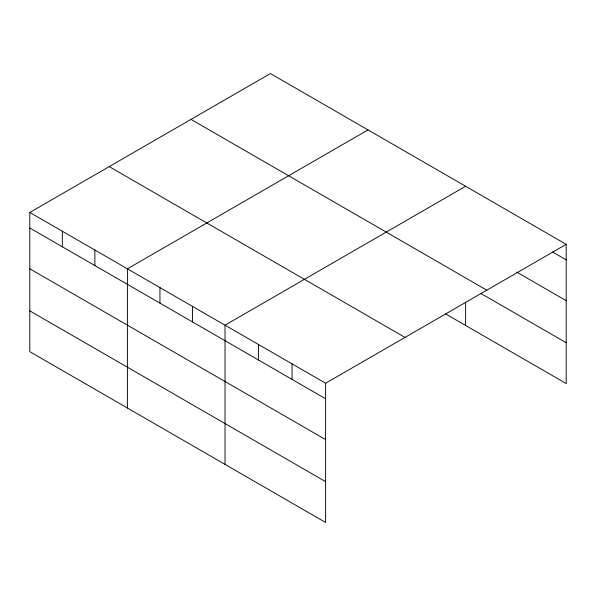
<?xml version="1.0" encoding="UTF-8"?>
<svg xmlns="http://www.w3.org/2000/svg" width="596" height="596" viewBox="0 0 596 596"><rect width="100%" height="100%" fill="white"/><g stroke="black" fill="none" stroke-linecap="round" stroke-linejoin="round"><path stroke-width="0.89" d="M325.602 439.587L325.602 383.243L29.8 212.459L29.8 351.67L325.602 522.446L325.602 439.587L29.8 268.803M445.786 314.017L566.2 383.541L566.2 244.33L270.398 73.554L29.8 212.459M368.015 129.906L127.41 268.818L127.41 408.029M465.625 186.265L225.027 325.178L225.027 464.381M325.602 383.243L566.2 244.33M552.634 252.026L566.2 259.863M516.71 272.104L566.2 300.675M191.003 119.394L486.798 290.17M480.793 293.418L566.2 342.722M109.202 166.619L404.997 337.403M29.8 227.992L325.602 398.769M29.8 310.859L325.602 481.635M465.625 302.284L465.625 325.476M292.077 363.888L292.077 379.414M258.552 344.533L258.552 360.058M192.486 306.389L192.486 321.922M159.951 287.607L159.951 303.133M94.876 250.029L94.876 265.563M62.334 231.248L62.334 246.781"/></g></svg>
